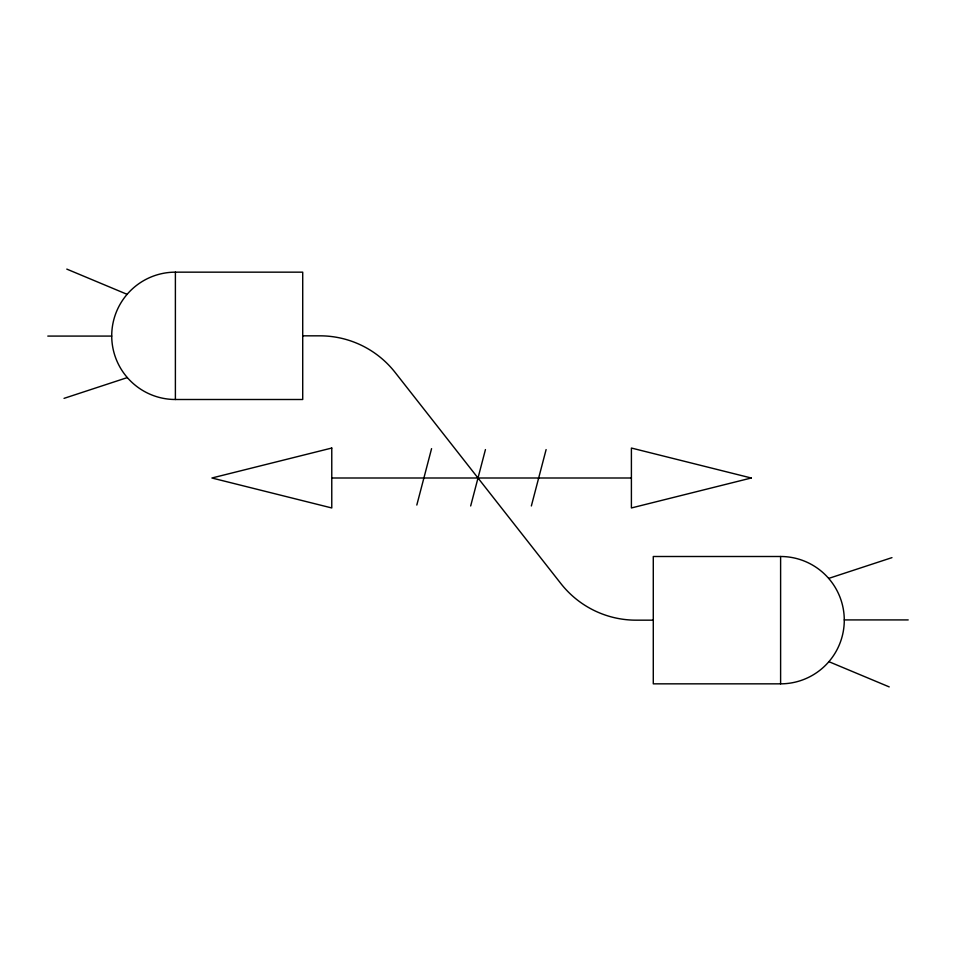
<?xml version="1.0" encoding="UTF-8"?>
<svg xmlns="http://www.w3.org/2000/svg" width="956" height="956" viewBox="0 0 956 956"><rect width="100%" height="100%" fill="white"/><g stroke="black" fill="none" stroke-linecap="round" stroke-linejoin="round"><path stroke-width="1.43" d="M416.816 505.043L431.574 448.639M470.675 505.963L485.445 449.571M531.357 505.963L546.115 449.571M64.04 398.365L127.327 377.584M828.673 578.416L891.96 557.635M175.39 272.161L302.717 272.161L302.717 399.5L175.39 399.5A63.67 63.67 0 0 1 111.721 335.831A63.67 63.67 0 0 1 175.39 272.161L175.39 399.5M302.717 335.831L319.949 335.831A95.504 95.504 0 0 1 395.067 372.362L560.933 583.638A95.504 95.504 0 0 0 636.051 620.169L653.283 620.169M47.8 336.082L111.721 336.082M331.768 478L631.402 478M780.61 556.5L653.283 556.5L653.283 683.839L780.61 683.839A63.67 63.67 0 0 0 844.279 620.169A63.67 63.67 0 0 0 780.61 556.5L780.61 683.839M844.279 619.918L908.2 619.918M66.789 269.102L127.112 294.329M828.888 661.672L889.211 686.898M331.768 448.041L211.921 478L331.768 507.959L331.768 448.041M751.249 478L631.402 507.959L631.402 448.041L751.249 478"/></g></svg>
